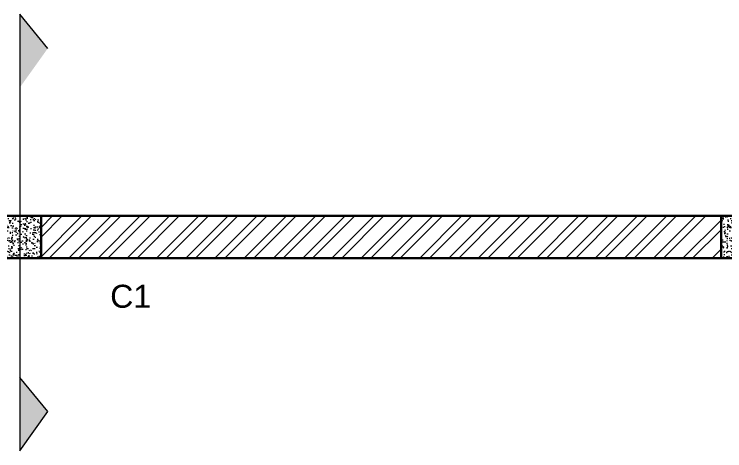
# Model space of a CAD drawing. Header units: millimetres. Extents: x 3614 to 12428, y -844 to 6844.
# Drawn here: x 5712.523 to 5716.389, y -786.46 to -784.084 of the extents above; entities that cross this region are included whole.
import ezdxf

# ---------------------------------------------------------------- set-up
doc = ezdxf.new("R2010")
doc.units = ezdxf.units.MM
doc.header["$LTSCALE"] = 40
doc.header["$MEASUREMENT"] = 0
for name, color, linetype, lineweight in [('brick Hatch', 30, 'CONTINUOUS', 13), ('Col-Hatch', 254, 'CONTINUOUS', 13), ('Dim', 220, 'CONTINUOUS', 15), ('TEXT', 7, 'CONTINUOUS', 20), ('Wall', 7, 'CONTINUOUS', 30)]:
    doc.layers.add(name, color=color, linetype=linetype, lineweight=lineweight)
doc.styles.add('dim-stylus bt', font='arial.ttf')

msp = doc.modelspace()

# ---------------------------------------------------------------- hatches: boundary and pattern name
at = {"layer": 'brick Hatch'}
h = msp.add_hatch(dxfattribs=at)
h.set_pattern_fill('ANSI32', color=256, scale=0.3, style=0)
h.set_pattern_definition([(45, (4927.70909, -119.06255), (-0.079549513, 0.079549513), []), (45, (4927.76212, -119.06255), (-0.079549513, 0.079549513), [])])
h.paths.add_polyline_path([(5716.369, -785.182), (5712.669, -785.182), (5712.669, -785.412), (5716.369, -785.412)])
at = {"layer": 'Col-Hatch'}
h = msp.add_hatch(dxfattribs=at)
h.set_pattern_fill('AR-CONC', color=256, scale=0.0003, style=0)
h.set_pattern_definition([(50, (3239.365857, 828.404734), (0.0546554007, -0.00478172566), [0.005715, -0.062865]), (355, (3239.36586, 828.404734), (-0.0105728478, 0.0573169929), [0.004572, -0.050292]), (100.451, (3239.37041, 828.404335), (0.0440827505, 0.05253500635), [0.004857, -0.053427]), (46.1842, (3239.36586, 828.419974), (0.0813237123, -0.0126126984), [0.0085725, -0.0942975]), (96.6356, (3239.372634, 828.41892), (0.0712212703, 0.0742276668), [0.0072855, -0.0801405]), (351.184, (3239.36586, 828.41997), (0.0712213818, 0.0742275354), [0.006858, -0.075438]), (21, (3239.373477, 828.416164), (0.04548446395, -0.03067965556), [0.005715, -0.062865]), (326, (3239.37348, 828.416164), (0.0185406085, 0.0552563898), [0.004572, -0.050292]), (71.4514, (3239.37727, 828.413607), (0.0640249472, 0.0245768573), [0.004857, -0.053427]), (37.5, (3239.365857, 828.404734), (0.00092658098, 0.02536651166), [0, -0.0496824, 0, -0.051054, 0, -0.0504825]), (7.5, (3239.365857, 828.404734), (0.02004589875, 0.03005417245), [0, -0.0291084, 0, -0.0485394, 0, -0.0192405]), (327.5, (3239.348865, 828.404734), (0.04067717855, -0.0017186232), [0, -0.01905, 0, -0.059436, 0, -0.078867]), (317.5, (3239.341245, 828.404734), (0.0444387544, 0.0076279473), [0, -0.024765, 0, -0.0394716, 0, -0.056007])])
h.paths.add_polyline_path([(5712.439, -785.412), (5712.669, -785.412), (5712.669, -785.182), (5712.439, -785.182)])
h = msp.add_hatch(dxfattribs=at)
h.set_pattern_fill('AR-CONC', color=256, scale=0.0003, style=0)
h.set_pattern_definition([(50, (3243.295857, 828.404734), (0.0546554007, -0.00478172566), [0.005715, -0.062865]), (355, (3243.29586, 828.404734), (-0.0105728478, 0.0573169929), [0.004572, -0.050292]), (100.451, (3243.30041, 828.404335), (0.0440827505, 0.05253500635), [0.004857, -0.053427]), (46.1842, (3243.29586, 828.419974), (0.0813237123, -0.0126126984), [0.0085725, -0.0942975]), (96.6356, (3243.302634, 828.41892), (0.0712212703, 0.0742276668), [0.0072855, -0.0801405]), (351.184, (3243.29586, 828.41997), (0.0712213818, 0.0742275354), [0.006858, -0.075438]), (21, (3243.303477, 828.416164), (0.04548446395, -0.03067965556), [0.005715, -0.062865]), (326, (3243.30348, 828.416164), (0.0185406085, 0.0552563898), [0.004572, -0.050292]), (71.4514, (3243.30727, 828.413607), (0.0640249472, 0.0245768573), [0.004857, -0.053427]), (37.5, (3243.295857, 828.404734), (0.00092658098, 0.02536651166), [0, -0.0496824, 0, -0.051054, 0, -0.0504825]), (7.5, (3243.295857, 828.404734), (0.02004589875, 0.03005417245), [0, -0.0291084, 0, -0.0485394, 0, -0.0192405]), (327.5, (3243.278865, 828.404734), (0.04067717855, -0.0017186232), [0, -0.01905, 0, -0.059436, 0, -0.078867]), (317.5, (3243.271245, 828.404734), (0.0444387544, 0.0076279473), [0, -0.024765, 0, -0.0394716, 0, -0.056007])])
h.paths.add_polyline_path([(5716.369, -785.412), (5716.599, -785.412), (5716.599, -785.182), (5716.369, -785.182)])
at = {"layer": 'Dim'}
for points in [[(5712.554, -784.084), (5712.7059, -784.2698), (5712.554, -784.4828)], [(5712.554, -786.4599), (5712.7059, -786.2468), (5712.554, -786.0611)]]:
    msp.add_hatch(color=256, dxfattribs=at).paths.add_polyline_path(points)

# ---------------------------------------------------------------- linework, layer by layer
for p, q in [((5712.7059, -784.2698), (5712.554, -784.084)), ((5712.554, -784.084), (5712.554, -786.4599)), ((5712.7059, -786.2468), (5712.554, -786.0611)), ((5712.554, -786.4599), (5712.7059, -786.2468))]:
    msp.add_line(p, q, dxfattribs=at)
at = {"layer": 'Wall'}
for p, q in [((5712.6665, -785.182), (5716.369, -785.182)), ((5712.6665, -785.412), (5716.369, -785.412))]:
    msp.add_line(p, q, dxfattribs=at)
for points in [[(5712.439, -785.182), (5712.669, -785.182), (5712.669, -785.412), (5712.439, -785.412), (5712.439, -785.182)], [(5716.369, -785.182), (5716.599, -785.182), (5716.599, -785.412), (5716.369, -785.412), (5716.369, -785.182)]]:
    msp.add_lwpolyline(points, dxfattribs=at)

# ---------------------------------------------------------------- texts
at = {"layer": 'TEXT', "insert": (5713.1569, -785.6198), "char_height": 0.125, "width": 1.393883, "attachment_point": 5, "style": 'dim-stylus bt'}
msp.add_mtext('C1', dxfattribs=at)

doc.saveas('drawing.dxf')
